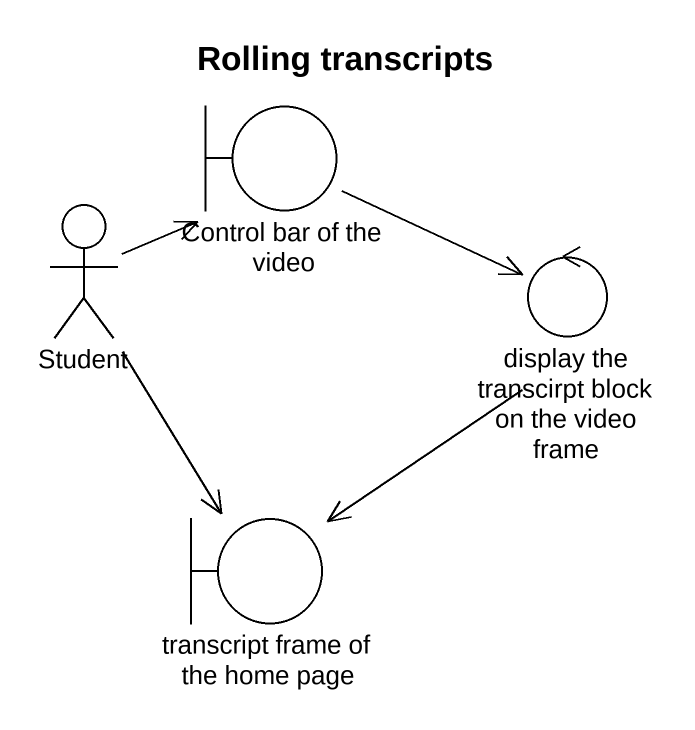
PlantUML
@startuml
title Rolling transcripts
boundary "Control bar of the video" as Control_bar_of_the_video
actor Student
control "display the transcirpt block on the video frame" as display_the_transcirpt
boundary "transcript frame of the home page" as transcript_frame_of_the
Control_bar_of_the_video -right-> display_the_transcirpt
Student -right-> Control_bar_of_the_video
Student --> transcript_frame_of_the
display_the_transcirpt --> transcript_frame_of_the
@enduml
